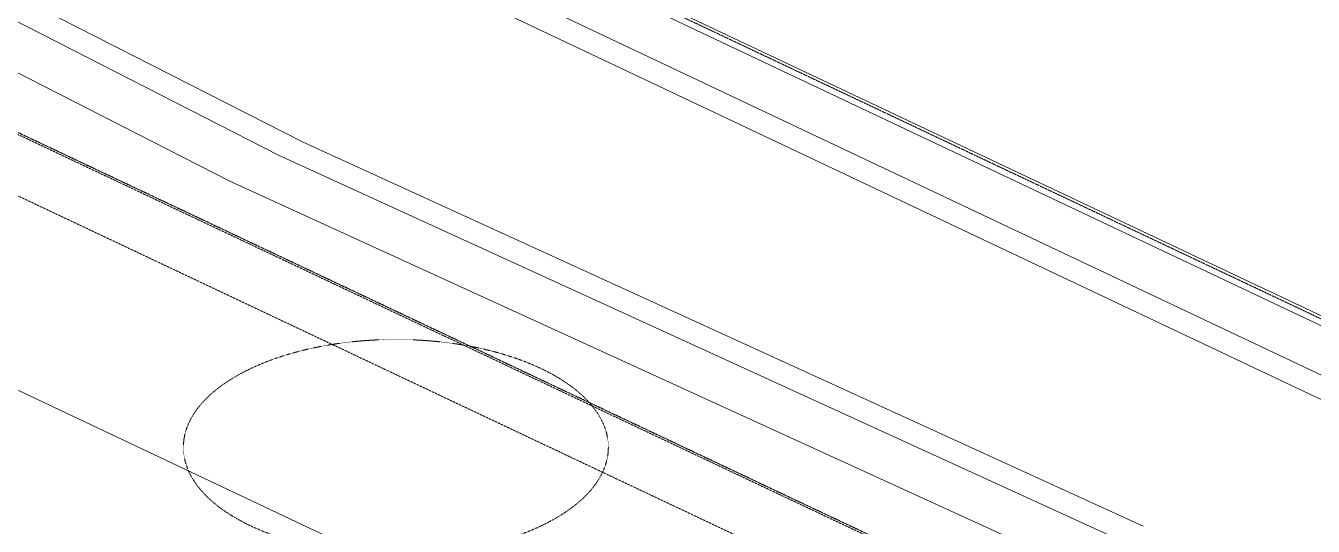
# Model space of a CAD drawing. Header units: inches. Extents: x 27328 to 52026, y -4075 to 4147.
# Drawn here: x 30011 to 30883, y 96 to 436 of the extents above; entities that cross this region are included whole.
import ezdxf

# ---------------------------------------------------------------- set-up
doc = ezdxf.new("R2010")
doc.units = ezdxf.units.IN
doc.header["$MEASUREMENT"] = 0
for name, pattern in [('Center 1_4_', [0.53125, 0.25, -0.09375, 0.09375, -0.09375]), ('Hidden', [0.28125, 0.1875, -0.09375]), ('Hidden 1_8_', [0.1875, 0.125, -0.0625])]:
    doc.linetypes.add(name, pattern=pattern)
for name, color, linetype, lineweight in [('A-DETL-HDLN', 90, 'Hidden 1_8_', 9), ('A-PROP-SBCK', 71, 'Hidden', 15), ('BMP', 80, 'Continuous', 9), ('EOP-EX', 125, 'Continuous', 9), ('EOP-PR', 4, 'Continuous', 9), ('PROP', 3, 'Center 1_4_', 9)]:
    doc.layers.add(name, color=color, linetype=linetype, lineweight=lineweight)

msp = doc.modelspace()

# ---------------------------------------------------------------- linework, layer by layer
at = {"layer": 'A-DETL-HDLN'}
for p, q in [((31206.44, -206.09), (28738.51, 961.11)), ((31165.52, -228.36), (28697.6, 938.84))]:
    msp.add_line(p, q, dxfattribs=at)
msp.add_ellipse((30261.63, 149.85), major_axis=(144, 0), ratio=0.507323, dxfattribs=at)
at = {"layer": 'A-PROP-SBCK'}
msp.add_line((31712.29, -152.64), (28813.49, 1218.34), dxfattribs=at)
at = {"layer": 'BMP'}
for p, q in [((29178.21, 1042.1), (31286.07, 44.02)), ((29147.78, 1023.2), (31240.84, 32.13)), ((29132.56, 1013.75), (31218.23, 26.18)), ((30198.75, 356.71), (29873.75, 522.76)), ((30182.19, 347.9), (29856.73, 514.17)), ((30149.06, 330.26), (29822.7, 497)), ((30767.99, 96.26), (30198.75, 356.71)), ((30753.5, 86.49), (30182.19, 347.9)), ((30724.51, 66.97), (30149.06, 330.26))]:
    msp.add_line(p, q, dxfattribs=at)
at = {"layer": 'EOP-EX'}
msp.add_line((30904.3, -236.59), (28699.7, 806.07), dxfattribs=at)
at = {"layer": 'EOP-PR'}
msp.add_line((29159.98, 1056.55), (31364.58, 13.89), dxfattribs=at)
at = {"layer": 'PROP'}
msp.add_line((31511.42, -348.95), (28118.01, 1255.96), dxfattribs=at)

doc.saveas('drawing.dxf')
